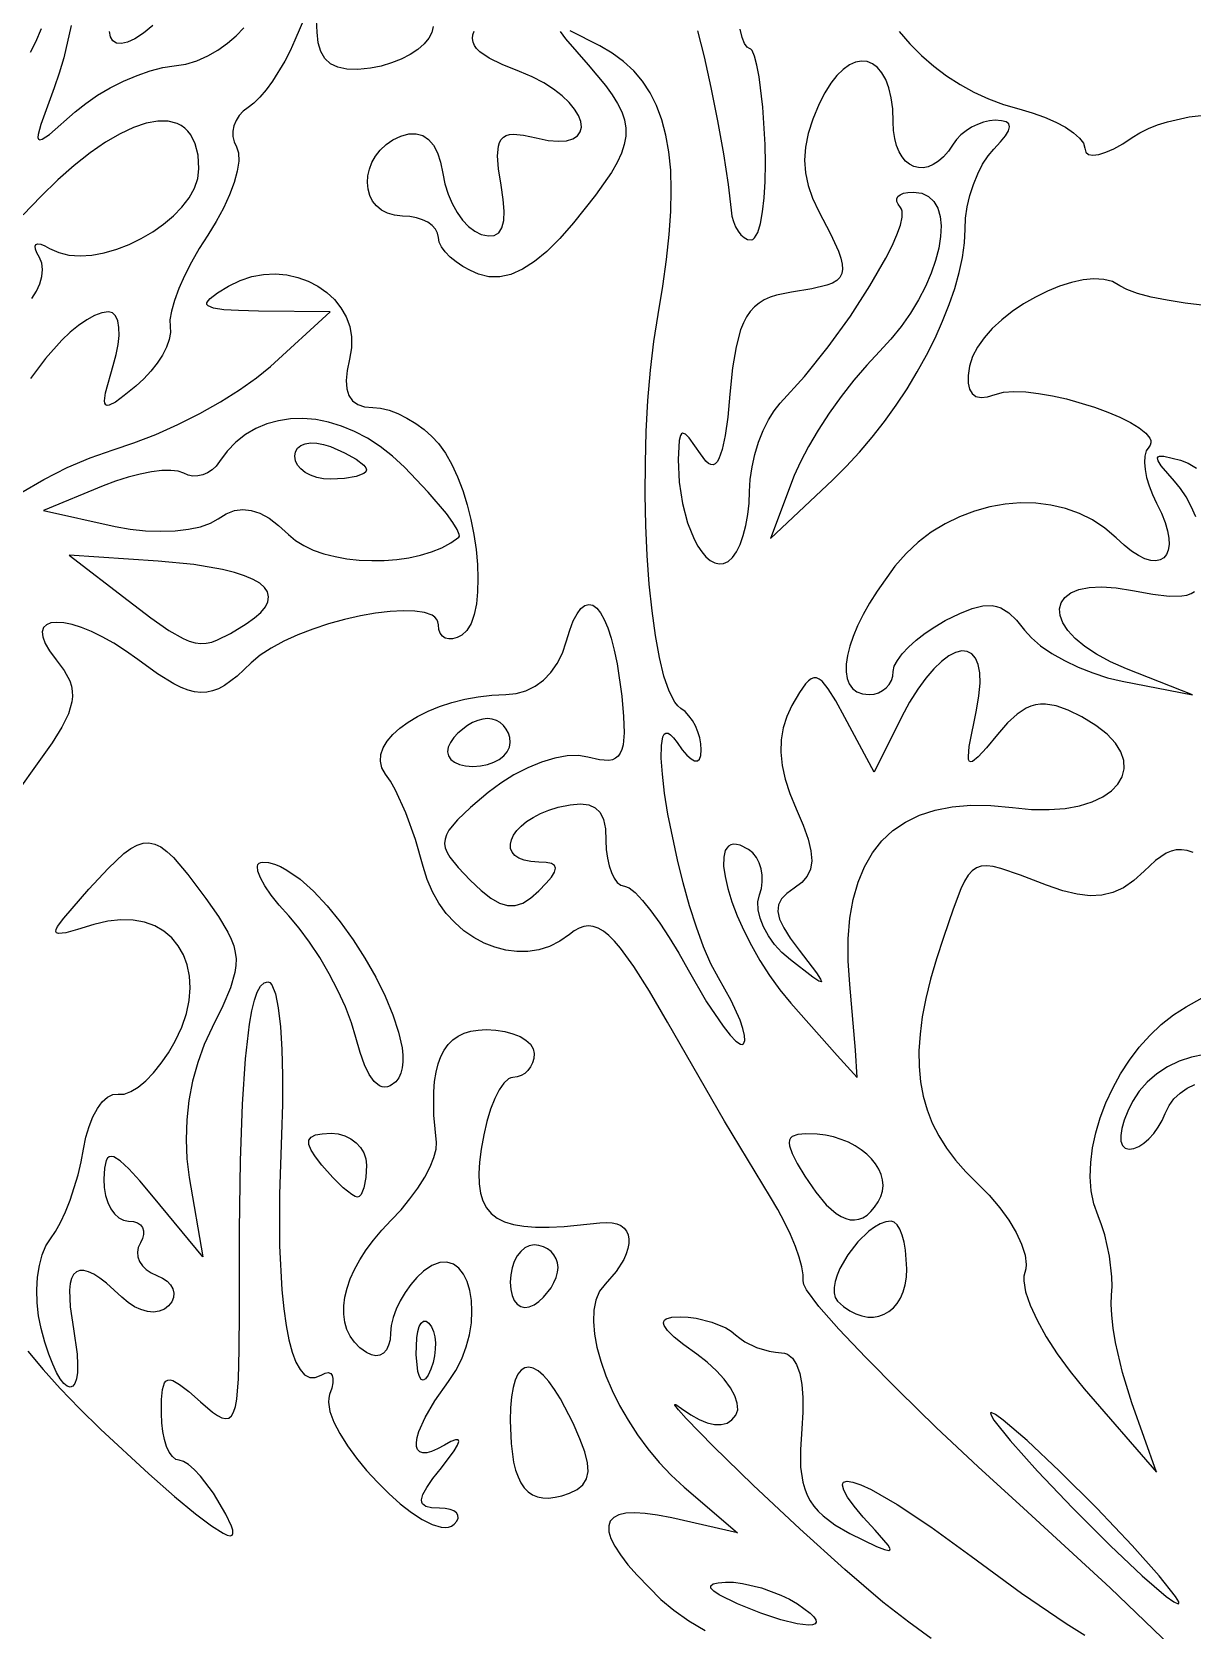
# Model space of a CAD drawing. Header units: millimetres. Extents: x -3.08 to 4.09, y 0 to 4.57.
# Drawn here: x 0.678 to 1.216, y 3.066 to 3.808 of the extents above; entities that cross this region are included whole.
import ezdxf

# ---------------------------------------------------------------- set-up
doc = ezdxf.new("R2010")
doc.units = ezdxf.units.MM

msp = doc.modelspace()

# ---------------------------------------------------------------- linework, layer by layer
at = {"flags": 128}
for points in [[(0.804962, 3.815381), (0.800003, 3.803923), (0.797824, 3.798977), (0.795315, 3.794068), (0.789661, 3.784876), (0.786695, 3.78085), (0.783755, 3.777374), (0.78093, 3.774578), (0.778309, 3.77259), (0.77602, 3.770872), (0.774149, 3.768841), (0.772716, 3.766573), (0.771746, 3.764142), (0.77126, 3.761624), (0.771281, 3.759094), (0.771832, 3.756627), (0.772934, 3.754298), (0.773869, 3.751509), (0.773949, 3.74772), (0.773231, 3.7431), (0.771767, 3.737816), (0.769613, 3.732036), (0.766824, 3.725927), (0.763455, 3.719658), (0.759559, 3.713396), (0.755583, 3.707106), (0.751975, 3.700748), (0.748807, 3.694496), (0.746151, 3.688524), (0.744078, 3.683007), (0.742662, 3.678118), (0.741974, 3.674032), (0.742087, 3.670923), (0.742228, 3.668121), (0.741634, 3.664903), (0.740369, 3.661384), (0.738498, 3.657677), (0.736086, 3.653896), (0.733198, 3.650154), (0.729899, 3.646565), (0.726253, 3.643243), (0.720795, 3.638829), (0.716687, 3.635868), (0.713846, 3.634435), (0.712875, 3.634316), (0.712189, 3.634607), (0.711779, 3.635319), (0.711633, 3.636461), (0.712095, 3.640071), (0.715739, 3.652868), (0.71712, 3.65787), (0.718009, 3.662538), (0.718415, 3.66677), (0.718347, 3.670462), (0.717814, 3.673511), (0.716825, 3.675817), (0.71539, 3.677275), (0.713517, 3.677784), (0.710415, 3.677346), (0.707015, 3.676089), (0.703385, 3.674097), (0.699595, 3.671455), (0.695712, 3.668248), (0.691806, 3.664561), (0.684199, 3.656085), (0.677325, 3.646706)], [(0.677315, 3.798313), (0.679818, 3.803163), (0.682343, 3.80923)], [(0.696199, 3.810659), (0.692699, 3.795668), (0.690567, 3.788486), (0.688239, 3.781812), (0.682024, 3.764752), (0.680821, 3.760088), (0.680742, 3.75867), (0.681029, 3.75784), (0.681696, 3.757584), (0.682755, 3.757886), (0.686105, 3.760105), (0.6981, 3.770576), (0.70293, 3.77453), (0.708396, 3.778292), (0.714312, 3.781775), (0.720489, 3.78489), (0.726739, 3.787551), (0.732874, 3.789668), (0.738705, 3.791155), (0.744045, 3.791923), (0.749326, 3.792739), (0.754516, 3.794313), (0.759537, 3.796535), (0.764309, 3.799291), (0.768753, 3.802471), (0.77279, 3.805962), (0.776341, 3.809652)], [(0.734127, 3.810686), (0.729669, 3.807104), (0.725732, 3.804544), (0.722333, 3.802958), (0.719487, 3.802296), (0.717214, 3.80251), (0.715529, 3.80355), (0.714451, 3.805368), (0.713996, 3.807914)], [(0.864165, 3.810304), (0.863587, 3.807465), (0.862232, 3.804776), (0.860018, 3.802128), (0.857059, 3.799589), (0.853472, 3.797227), (0.849373, 3.795109), (0.84488, 3.793303), (0.840106, 3.791876), (0.83517, 3.790896), (0.829231, 3.790304), (0.824171, 3.790431), (0.819955, 3.7913), (0.81655, 3.792932), (0.81392, 3.795352), (0.812031, 3.798581), (0.810848, 3.802644), (0.810337, 3.807562), (0.810054, 3.813128)], [(0.923109, 3.807909), (0.925542, 3.804554), (0.936045, 3.792409), (0.944151, 3.782758), (0.947289, 3.778463), (0.949809, 3.774423), (0.951703, 3.770564), (0.952965, 3.766813), (0.953587, 3.763096), (0.953564, 3.75934), (0.952888, 3.75547), (0.951553, 3.751414), (0.949552, 3.747096), (0.946879, 3.742445), (0.939487, 3.731843), (0.929323, 3.719021), (0.923049, 3.711814), (0.917013, 3.705826), (0.911207, 3.701053), (0.90562, 3.697488), (0.900243, 3.695126), (0.895067, 3.693964), (0.890083, 3.693995), (0.885281, 3.695215), (0.881527, 3.696854), (0.878026, 3.698775), (0.874854, 3.700908), (0.872087, 3.703184), (0.869801, 3.705531), (0.868074, 3.707879), (0.866982, 3.710158), (0.8666, 3.712298), (0.86626, 3.714292), (0.865285, 3.716153), (0.863744, 3.717839), (0.861705, 3.71931), (0.859236, 3.720526), (0.856405, 3.721445), (0.853282, 3.722026), (0.849934, 3.722229), (0.846187, 3.722556), (0.842928, 3.72349), (0.840158, 3.724956), (0.837878, 3.726883), (0.836089, 3.729196), (0.834793, 3.731824), (0.833992, 3.734692), (0.833686, 3.737729), (0.833876, 3.740861), (0.834565, 3.744014), (0.835754, 3.747117), (0.837444, 3.750096), (0.839636, 3.752878), (0.842331, 3.75539), (0.845532, 3.757559), (0.849239, 3.759312), (0.852945, 3.760325), (0.856315, 3.760402), (0.859333, 3.759556), (0.861988, 3.7578), (0.864264, 3.755146), (0.866148, 3.751607), (0.867626, 3.747195), (0.868684, 3.741923), (0.869671, 3.737104), (0.871157, 3.732422), (0.873068, 3.727992), (0.875331, 3.723932), (0.877874, 3.720357), (0.880623, 3.717382), (0.883505, 3.715125), (0.886448, 3.713701), (0.889824, 3.712969), (0.892552, 3.713222), (0.89464, 3.71448), (0.896095, 3.716764), (0.896926, 3.720091), (0.897141, 3.724482), (0.896747, 3.729957), (0.895753, 3.736534), (0.894548, 3.744195), (0.894087, 3.750206), (0.894461, 3.754691), (0.894989, 3.756399), (0.89576, 3.757772), (0.896785, 3.758825), (0.898075, 3.759573), (0.899641, 3.760032), (0.901495, 3.760216), (0.906113, 3.759824), (0.912017, 3.758521), (0.917594, 3.757343), (0.922279, 3.756914), (0.92609, 3.757163), (0.929045, 3.758016), (0.931162, 3.759403), (0.932459, 3.761251), (0.932954, 3.76349), (0.932665, 3.766047), (0.931609, 3.76885), (0.929806, 3.771828), (0.927273, 3.77491), (0.924027, 3.778022), (0.920087, 3.781095), (0.915471, 3.784056), (0.910196, 3.786832), (0.904281, 3.789354), (0.896223, 3.792609), (0.890102, 3.795598), (0.885832, 3.798483), (0.884362, 3.799937), (0.883321, 3.801425), (0.882698, 3.802968), (0.882482, 3.804586), (0.882661, 3.8063), (0.883224, 3.808129)], [(1.210611, 3.054297), (1.178357, 3.085283), (1.138114, 3.122271), (1.117155, 3.14144), (1.097692, 3.159764), (1.080145, 3.17681), (1.064934, 3.192146), (1.052478, 3.205338), (1.043196, 3.215954), (1.037509, 3.223562), (1.036145, 3.226103), (1.035837, 3.227729), (1.035942, 3.230538), (1.035352, 3.234255), (1.034128, 3.238721), (1.032333, 3.243774), (1.030029, 3.249256), (1.027278, 3.255006), (1.024142, 3.260865), (1.020684, 3.266673), (0.999456, 3.301986), (0.972948, 3.347882), (0.96453, 3.362331), (0.95732, 3.373723), (0.951103, 3.382251), (0.9483, 3.3855), (0.945665, 3.388106), (0.94317, 3.39009), (0.940789, 3.391479), (0.938496, 3.392295), (0.936262, 3.392563), (0.934062, 3.392307), (0.931868, 3.39155), (0.929654, 3.390317), (0.927392, 3.388632), (0.922916, 3.38546), (0.918182, 3.38311), (0.913251, 3.381551), (0.908185, 3.380756), (0.903047, 3.380694), (0.897899, 3.381337), (0.892803, 3.382656), (0.887821, 3.384623), (0.883015, 3.387208), (0.878448, 3.390382), (0.874181, 3.394117), (0.870277, 3.398384), (0.866798, 3.403153), (0.863806, 3.408396), (0.861363, 3.414083), (0.859531, 3.420187), (0.85596, 3.432799), (0.851486, 3.445095), (0.846683, 3.45567), (0.844339, 3.459872), (0.842128, 3.463118), (0.840416, 3.466022), (0.839691, 3.469041), (0.839891, 3.472133), (0.840951, 3.475257), (0.842809, 3.478369), (0.845403, 3.48143), (0.848668, 3.484397), (0.852543, 3.487229), (0.856964, 3.489883), (0.861868, 3.492319), (0.867191, 3.494494), (0.872872, 3.496368), (0.878847, 3.497897), (0.885053, 3.499041), (0.891427, 3.499758), (0.897906, 3.500007), (0.902683, 3.500457), (0.907229, 3.501769), (0.91148, 3.503885), (0.915368, 3.506748), (0.918827, 3.510301), (0.921793, 3.514485), (0.924197, 3.519244), (0.925975, 3.524521), (0.92756, 3.529875), (0.929233, 3.534222), (0.930977, 3.537579), (0.932772, 3.539964), (0.934602, 3.541395), (0.936447, 3.54189), (0.93829, 3.541467), (0.940111, 3.540144), (0.941893, 3.537938), (0.943617, 3.534868), (0.945265, 3.530951), (0.946819, 3.526206), (0.94826, 3.52065), (0.949571, 3.514302), (0.951725, 3.499298), (0.952594, 3.489803), (0.952828, 3.482325), (0.952341, 3.476708), (0.951799, 3.474547), (0.951045, 3.472793), (0.950067, 3.471425), (0.948853, 3.470423), (0.947394, 3.469769), (0.945679, 3.469441), (0.941434, 3.469688), (0.936031, 3.471007), (0.931577, 3.471724), (0.926362, 3.471514), (0.920576, 3.470444), (0.914409, 3.468583), (0.908051, 3.465998), (0.901691, 3.462757), (0.895519, 3.458927), (0.889725, 3.454576), (0.881473, 3.447574), (0.875434, 3.441877), (0.871531, 3.437106), (0.870356, 3.434949), (0.869686, 3.432882), (0.86951, 3.430856), (0.86982, 3.428824), (0.870605, 3.426738), (0.871856, 3.424553), (0.875717, 3.419689), (0.881323, 3.413854), (0.886397, 3.409069), (0.890904, 3.405511), (0.894972, 3.403162), (0.898727, 3.402), (0.902298, 3.402004), (0.905813, 3.403155), (0.909399, 3.405431), (0.913184, 3.408812), (0.916593, 3.412371), (0.919031, 3.415291), (0.920497, 3.417623), (0.920991, 3.419416), (0.920515, 3.420723), (0.919069, 3.421593), (0.916652, 3.422078), (0.913267, 3.422229), (0.909505, 3.422445), (0.906395, 3.423064), (0.903921, 3.424038), (0.902066, 3.42532), (0.900814, 3.426863), (0.900149, 3.42862), (0.900055, 3.430545), (0.900514, 3.43259), (0.90151, 3.434709), (0.903028, 3.436854), (0.90505, 3.438979), (0.90756, 3.441037), (0.910542, 3.442981), (0.91398, 3.444764), (0.917857, 3.446339), (0.922156, 3.447659), (0.92784, 3.448884), (0.932577, 3.449291), (0.936426, 3.448839), (0.939444, 3.447489), (0.94169, 3.445201), (0.943222, 3.441933), (0.944099, 3.437646), (0.944378, 3.432298), (0.944553, 3.428043), (0.945055, 3.424073), (0.945849, 3.420476), (0.946899, 3.417338), (0.948171, 3.414747), (0.949628, 3.412789), (0.951237, 3.41155), (0.952962, 3.411118), (0.955114, 3.410322), (0.957949, 3.408042), (0.961345, 3.404438), (0.965182, 3.39967), (0.969339, 3.393898), (0.973694, 3.387282), (0.978127, 3.379982), (0.982517, 3.372159), (0.991033, 3.357399), (0.998706, 3.346012), (1.001964, 3.341935), (1.004695, 3.339122), (1.006794, 3.337715), (1.007574, 3.337583), (1.008156, 3.337854), (1.008762, 3.339322), (1.008686, 3.341715), (1.007975, 3.344908), (1.006677, 3.348776), (1.002511, 3.358032), (0.996573, 3.368479), (0.993088, 3.374914), (0.989654, 3.382846), (0.986326, 3.391965), (0.983158, 3.401962), (0.980203, 3.412528), (0.977517, 3.423353), (0.973168, 3.444543), (0.971614, 3.454289), (0.970545, 3.463057), (0.970016, 3.470536), (0.970082, 3.476418), (0.970797, 3.480394), (0.971415, 3.48157), (0.972215, 3.482153), (0.973205, 3.482104), (0.974391, 3.481386), (0.97578, 3.479959), (0.977378, 3.477784), (0.979788, 3.474409), (0.98196, 3.47186), (0.983871, 3.470144), (0.985495, 3.469271), (0.986808, 3.469246), (0.987786, 3.470077), (0.988406, 3.471773), (0.988642, 3.47434), (0.98848, 3.47712), (0.987947, 3.479951), (0.987082, 3.482752), (0.985923, 3.485446), (0.984511, 3.487953), (0.982884, 3.490193), (0.981082, 3.49209), (0.979142, 3.493562), (0.977682, 3.494768), (0.97628, 3.496527), (0.973654, 3.501605), (0.971277, 3.508585), (0.96916, 3.517256), (0.967317, 3.527408), (0.965759, 3.538828), (0.964499, 3.551308), (0.963548, 3.564635), (0.96292, 3.578599), (0.962625, 3.59299), (0.962677, 3.607596), (0.963087, 3.622207), (0.963869, 3.636611), (0.965033, 3.650599), (0.966592, 3.663958), (0.968559, 3.676479), (0.970789, 3.689708), (0.972526, 3.702073), (0.973764, 3.713602), (0.974497, 3.724328), (0.974717, 3.734279), (0.974419, 3.743486), (0.973595, 3.751979), (0.972239, 3.75979), (0.970345, 3.766947), (0.967906, 3.773481), (0.964916, 3.779422), (0.961367, 3.784801), (0.957254, 3.789648), (0.95257, 3.793993), (0.947308, 3.797866), (0.941462, 3.801298), (0.927785, 3.80824)], [(0.986897, 3.808249), (0.989934, 3.796145), (0.993109, 3.781833), (0.996186, 3.766437), (0.998928, 3.751084), (1.001099, 3.736898), (1.002462, 3.725007), (1.002861, 3.722217), (1.003556, 3.719614), (1.004508, 3.717255), (1.005679, 3.715198), (1.007029, 3.713498), (1.008522, 3.712214), (1.010119, 3.711401), (1.011781, 3.711118), (1.012603, 3.711348), (1.013385, 3.712024), (1.014816, 3.71462), (1.016046, 3.718724), (1.01705, 3.724154), (1.017801, 3.730728), (1.018271, 3.738264), (1.018436, 3.74658), (1.018267, 3.755493), (1.017182, 3.772734), (1.015458, 3.786863), (1.014431, 3.792304), (1.013334, 3.79642), (1.012195, 3.79903), (1.011619, 3.799713), (1.011045, 3.799951), (1.009892, 3.800582), (1.008747, 3.80237), (1.007639, 3.805191), (1.006599, 3.80892)], [(1.080392, 3.807969), (1.085465, 3.802172), (1.090846, 3.79679), (1.096521, 3.791838), (1.102479, 3.78733), (1.108705, 3.783279), (1.115188, 3.779699), (1.121914, 3.776603), (1.128871, 3.774007), (1.136045, 3.771923), (1.142183, 3.770167), (1.147909, 3.768114), (1.153098, 3.765838), (1.157625, 3.763415), (1.161364, 3.760918), (1.164189, 3.758421), (1.165977, 3.756), (1.1666, 3.753729), (1.167051, 3.751925), (1.168342, 3.750853), (1.170383, 3.750492), (1.173083, 3.750823), (1.176352, 3.751824), (1.1801, 3.753475), (1.184236, 3.755756), (1.18867, 3.758646), (1.19222, 3.760871), (1.196139, 3.76284), (1.200406, 3.764558), (1.205, 3.766029), (1.215086, 3.768242), (1.226231, 3.769511)], [(1.011045, 3.594312), (1.011336, 3.599898), (1.01217, 3.605689), (1.013488, 3.611518), (1.015232, 3.617215), (1.017344, 3.622613), (1.019764, 3.627543), (1.022434, 3.631837), (1.025295, 3.635326), (1.03652, 3.647755), (1.04753, 3.661511), (1.057824, 3.675777), (1.066904, 3.689739), (1.07427, 3.702583), (1.077154, 3.708331), (1.079422, 3.713494), (1.081012, 3.71797), (1.081861, 3.721657), (1.081906, 3.724453), (1.081609, 3.725485), (1.081087, 3.726257), (1.079926, 3.727678), (1.079356, 3.729004), (1.079352, 3.730207), (1.079889, 3.731257), (1.080943, 3.732124), (1.082489, 3.73278), (1.084503, 3.733195), (1.086962, 3.73334), (1.090919, 3.732831), (1.094133, 3.731362), (1.096622, 3.729021), (1.098404, 3.725897), (1.099497, 3.722077), (1.099921, 3.71765), (1.099693, 3.712704), (1.098833, 3.707326), (1.097358, 3.701605), (1.095288, 3.69563), (1.092641, 3.689487), (1.089434, 3.683266), (1.085688, 3.677054), (1.08142, 3.670939), (1.076648, 3.66501), (1.071392, 3.659354), (1.065438, 3.653027), (1.059445, 3.645976), (1.053576, 3.638437), (1.047995, 3.630646), (1.042863, 3.622839), (1.038343, 3.615252), (1.0346, 3.608123), (1.031795, 3.601687), (1.020712, 3.572562), (1.049503, 3.59959), (1.055866, 3.605869), (1.062029, 3.612538), (1.067963, 3.619543), (1.073639, 3.626829), (1.079027, 3.634341), (1.0841, 3.642024), (1.088827, 3.649822), (1.09318, 3.657682), (1.09713, 3.665548), (1.100647, 3.673364), (1.103703, 3.681077), (1.106269, 3.688631), (1.108315, 3.695971), (1.109812, 3.703043), (1.110732, 3.70979), (1.111045, 3.716159), (1.111317, 3.721221), (1.112097, 3.726469), (1.11333, 3.731752), (1.114962, 3.736916), (1.116937, 3.74181), (1.119201, 3.746281), (1.1217, 3.750175), (1.124378, 3.75334), (1.127536, 3.756668), (1.129812, 3.759472), (1.131208, 3.761776), (1.131725, 3.763606), (1.131365, 3.764985), (1.130128, 3.76594), (1.128016, 3.766494), (1.125031, 3.766673), (1.122344, 3.766447), (1.119567, 3.765797), (1.11678, 3.764769), (1.114062, 3.763409), (1.111494, 3.761763), (1.109156, 3.759876), (1.107128, 3.757794), (1.105489, 3.755562), (1.103285, 3.752366), (1.100998, 3.749737), (1.098661, 3.747664), (1.096303, 3.746136), (1.093957, 3.74514), (1.091653, 3.744665), (1.089421, 3.7447), (1.087293, 3.745232), (1.0853, 3.746251), (1.083472, 3.747743), (1.081841, 3.749699), (1.080437, 3.752105), (1.079291, 3.754951), (1.078434, 3.758224), (1.077897, 3.761913), (1.077712, 3.766007), (1.077475, 3.771925), (1.076794, 3.777168), (1.075708, 3.781727), (1.074258, 3.785591), (1.072484, 3.78875), (1.070428, 3.791196), (1.068131, 3.792919), (1.065632, 3.793908), (1.062972, 3.794154), (1.060193, 3.793647), (1.057335, 3.792378), (1.054438, 3.790337), (1.051544, 3.787514), (1.048692, 3.783899), (1.045924, 3.779483), (1.043281, 3.774257), (1.040336, 3.767143), (1.038231, 3.7605), (1.036966, 3.754218), (1.03654, 3.748185), (1.036953, 3.742293), (1.038205, 3.73643), (1.040296, 3.730487), (1.043225, 3.724354), (1.048643, 3.713966), (1.052302, 3.705929), (1.053434, 3.702678), (1.054081, 3.69988), (1.054227, 3.69749), (1.053857, 3.695462), (1.052956, 3.693751), (1.051509, 3.692312), (1.049499, 3.691101), (1.046913, 3.690073), (1.039947, 3.688382), (1.030489, 3.686882), (1.023539, 3.685479), (1.020546, 3.684493), (1.017849, 3.683276), (1.015431, 3.681798), (1.013273, 3.680027), (1.011356, 3.677934), (1.009661, 3.675488), (1.008171, 3.672657), (1.006867, 3.669412), (1.004741, 3.661555), (1.003137, 3.651673), (1.001906, 3.639521), (1.000879, 3.62879), (0.999707, 3.620239), (0.998365, 3.613815), (0.996826, 3.609465), (0.995975, 3.608051), (0.995065, 3.607136), (0.994092, 3.606712), (0.993054, 3.606774), (0.991948, 3.607315), (0.990769, 3.608328), (0.988184, 3.611743), (0.983019, 3.619184), (0.981237, 3.620925), (0.979906, 3.621326), (0.979391, 3.62102), (0.978966, 3.620373), (0.978356, 3.618051), (0.977878, 3.609243), (0.978349, 3.598672), (0.979846, 3.588748), (0.982205, 3.579811), (0.985258, 3.572201), (0.986993, 3.569), (0.98884, 3.566258), (0.990776, 3.564017), (0.992783, 3.562321), (0.994837, 3.561211), (0.99692, 3.56073), (0.99901, 3.560921), (1.001087, 3.561826), (1.003086, 3.563601), (1.004951, 3.566295), (1.006642, 3.569775), (1.008118, 3.573908), (1.009337, 3.578561), (1.010258, 3.583601), (1.010841, 3.588896), (1.011045, 3.594312)], [(0.677889, 3.68392), (0.680036, 3.687323), (0.681611, 3.690774), (0.682575, 3.694169), (0.68289, 3.697404), (0.682518, 3.700375), (0.68142, 3.702979), (0.680221, 3.705161), (0.679572, 3.706904), (0.679454, 3.708192), (0.679847, 3.709007), (0.680734, 3.709332), (0.682096, 3.709151), (0.683914, 3.708446), (0.68617, 3.707201), (0.6904, 3.705216), (0.695162, 3.70408), (0.700345, 3.703734), (0.705837, 3.704119), (0.711528, 3.705175), (0.717307, 3.706844), (0.723063, 3.709065), (0.728684, 3.711781), (0.734059, 3.714931), (0.739079, 3.718457), (0.74363, 3.722298), (0.747603, 3.726396), (0.750887, 3.730692), (0.75337, 3.735127), (0.754941, 3.73964), (0.755489, 3.744173), (0.755051, 3.750511), (0.75377, 3.755767), (0.751692, 3.759953), (0.750369, 3.761649), (0.748866, 3.763083), (0.747187, 3.764255), (0.745339, 3.765168), (0.741159, 3.766221), (0.736374, 3.766255), (0.731031, 3.765283), (0.725179, 3.763316), (0.718864, 3.760367), (0.712135, 3.756449), (0.70504, 3.751574), (0.697626, 3.745755), (0.689941, 3.739004), (0.682032, 3.731334), (0.673948, 3.722757)], [(0.672796, 3.593687), (0.683501, 3.599959), (0.694259, 3.605425), (0.70499, 3.610007), (0.715614, 3.613632), (0.725305, 3.616848), (0.735436, 3.620849), (0.745709, 3.625476), (0.755823, 3.630569), (0.765478, 3.63597), (0.774376, 3.641518), (0.782216, 3.647056), (0.788698, 3.652423), (0.816364, 3.677784), (0.783142, 3.678118), (0.773907, 3.67831), (0.766979, 3.678723), (0.762276, 3.679426), (0.759715, 3.680488), (0.759212, 3.681175), (0.759212, 3.681977), (0.759707, 3.682904), (0.760685, 3.683963), (0.76405, 3.686515), (0.769225, 3.689701), (0.77457, 3.692332), (0.780016, 3.69412), (0.78549, 3.695109), (0.790918, 3.695344), (0.796225, 3.69487), (0.801337, 3.693732), (0.80618, 3.691975), (0.81068, 3.689644), (0.814762, 3.686783), (0.818353, 3.683438), (0.821377, 3.679653), (0.823761, 3.675473), (0.82543, 3.670943), (0.82631, 3.666107), (0.826327, 3.661012), (0.825406, 3.655701), (0.824281, 3.650422), (0.823857, 3.645861), (0.824136, 3.642016), (0.82512, 3.63888), (0.826811, 3.636449), (0.829213, 3.634719), (0.832327, 3.633684), (0.836156, 3.63334), (0.839778, 3.632997), (0.843708, 3.632013), (0.847819, 3.630458), (0.851986, 3.628401), (0.856084, 3.625911), (0.859988, 3.623057), (0.863572, 3.619908), (0.866712, 3.616534), (0.869924, 3.612093), (0.87287, 3.606908), (0.875533, 3.601105), (0.877899, 3.594813), (0.879951, 3.588159), (0.881674, 3.581271), (0.883053, 3.574277), (0.884073, 3.567304), (0.884717, 3.560479), (0.884971, 3.553932), (0.88482, 3.547788), (0.884247, 3.542177), (0.883237, 3.537225), (0.881775, 3.533061), (0.879846, 3.529811), (0.877434, 3.527604), (0.875258, 3.526494), (0.873227, 3.525911), (0.871388, 3.525836), (0.869783, 3.52625), (0.868457, 3.527132), (0.867455, 3.528463), (0.866822, 3.530224), (0.8666, 3.532396), (0.866406, 3.533747), (0.865836, 3.534933), (0.864913, 3.535957), (0.863657, 3.536824), (0.860233, 3.538102), (0.855733, 3.538803), (0.850329, 3.538961), (0.844189, 3.53861), (0.837484, 3.537785), (0.830383, 3.536521), (0.823057, 3.534851), (0.815676, 3.532811), (0.808409, 3.530436), (0.801427, 3.527759), (0.794898, 3.524815), (0.788995, 3.521639), (0.783885, 3.518266), (0.779739, 3.514729), (0.773189, 3.508598), (0.767342, 3.504256), (0.764571, 3.502758), (0.761842, 3.501711), (0.75911, 3.501115), (0.756331, 3.500974), (0.753461, 3.501286), (0.750455, 3.502055), (0.747267, 3.503281), (0.743855, 3.504965), (0.736175, 3.509714), (0.727059, 3.516312), (0.721401, 3.520364), (0.715898, 3.523874), (0.710608, 3.526841), (0.705594, 3.529268), (0.700917, 3.531152), (0.696638, 3.532495), (0.692818, 3.533297), (0.689519, 3.533559), (0.686801, 3.533279), (0.684726, 3.532459), (0.683354, 3.531099), (0.682748, 3.529199), (0.682968, 3.526759), (0.684076, 3.523779), (0.686132, 3.52026), (0.689198, 3.516201), (0.692986, 3.511126), (0.695496, 3.506348), (0.696258, 3.503987), (0.696683, 3.5016), (0.696766, 3.499154), (0.696501, 3.496616), (0.694905, 3.491129), (0.691848, 3.484871), (0.687285, 3.477577), (0.68117, 3.468979), (0.670727, 3.454445)], [(1.22236, 3.680708), (1.21327, 3.681788), (1.204859, 3.683104), (1.197368, 3.684612), (1.191038, 3.686271), (1.186109, 3.688037), (1.182823, 3.689868), (1.179462, 3.691746), (1.175434, 3.692778), (1.170853, 3.693022), (1.165835, 3.692542), (1.160493, 3.691398), (1.154943, 3.689652), (1.149297, 3.687364), (1.143672, 3.684597), (1.13818, 3.681411), (1.132938, 3.677867), (1.128058, 3.674028), (1.123657, 3.669954), (1.119847, 3.665706), (1.116744, 3.661346), (1.114461, 3.656935), (1.113114, 3.652534), (1.112501, 3.648183), (1.112493, 3.644598), (1.113087, 3.641785), (1.114281, 3.639744), (1.116071, 3.638481), (1.118454, 3.637997), (1.121428, 3.638296), (1.124989, 3.639382), (1.128899, 3.640366), (1.133686, 3.64074), (1.139178, 3.640561), (1.145201, 3.63989), (1.151585, 3.638784), (1.158157, 3.637304), (1.171175, 3.633456), (1.177277, 3.631207), (1.182877, 3.628819), (1.187804, 3.626351), (1.191886, 3.623864), (1.194949, 3.621416), (1.196822, 3.619065), (1.197259, 3.617946), (1.197333, 3.616872), (1.197023, 3.615853), (1.196309, 3.614896), (1.195171, 3.613157), (1.194518, 3.610772), (1.194334, 3.607849), (1.194606, 3.604494), (1.195316, 3.600815), (1.196451, 3.596917), (1.197996, 3.592908), (1.199934, 3.588896), (1.202216, 3.584246), (1.203912, 3.579975), (1.20505, 3.576105), (1.205656, 3.572659), (1.205756, 3.56966), (1.205378, 3.567131), (1.204548, 3.565096), (1.203293, 3.563576), (1.201639, 3.562596), (1.199614, 3.562177), (1.197243, 3.562344), (1.194553, 3.563118), (1.191571, 3.564524), (1.188325, 3.566583), (1.184839, 3.56932), (1.181142, 3.572757), (1.175933, 3.577314), (1.170234, 3.581112), (1.164114, 3.584159), (1.157646, 3.586465), (1.150899, 3.588039), (1.143944, 3.58889), (1.136852, 3.589027), (1.129694, 3.588458), (1.12254, 3.587194), (1.115461, 3.585242), (1.108527, 3.582613), (1.10181, 3.579315), (1.09538, 3.575358), (1.089307, 3.57075), (1.083663, 3.5655), (1.078517, 3.559618), (1.070208, 3.5481), (1.066735, 3.542533), (1.063727, 3.537143), (1.061191, 3.531969), (1.059135, 3.527048), (1.057566, 3.522417), (1.056491, 3.518114), (1.055919, 3.514177), (1.055856, 3.510643), (1.05631, 3.507549), (1.057289, 3.504934), (1.0588, 3.502835), (1.06085, 3.501289), (1.063448, 3.500333), (1.0666, 3.500007), (1.068832, 3.500225), (1.070915, 3.500852), (1.072802, 3.501842), (1.074448, 3.503152), (1.075807, 3.504739), (1.076835, 3.506557), (1.077485, 3.508564), (1.077712, 3.510715), (1.078204, 3.513134), (1.079614, 3.515901), (1.081843, 3.518917), (1.084793, 3.522087), (1.088365, 3.525312), (1.09246, 3.528496), (1.096978, 3.531543), (1.101823, 3.534354), (1.108582, 3.537733), (1.114359, 3.540033), (1.119335, 3.541231), (1.123694, 3.541305), (1.1257, 3.540914), (1.12762, 3.540234), (1.131295, 3.537994), (1.134904, 3.534565), (1.138628, 3.529923), (1.141841, 3.526309), (1.146125, 3.522688), (1.151296, 3.519156), (1.157168, 3.51581), (1.163555, 3.512748), (1.170271, 3.510066), (1.17713, 3.507861), (1.183948, 3.506229), (1.2166, 3.499868), (1.186045, 3.511965), (1.178501, 3.51528), (1.17201, 3.518783), (1.166569, 3.522404), (1.16217, 3.526072), (1.15881, 3.529719), (1.156482, 3.533273), (1.155181, 3.536665), (1.154903, 3.539824), (1.15564, 3.542682), (1.15739, 3.545167), (1.160145, 3.54721), (1.1639, 3.54874), (1.168651, 3.549689), (1.174392, 3.549985), (1.181118, 3.549559), (1.188823, 3.54834), (1.198234, 3.546642), (1.205756, 3.545781), (1.211583, 3.545845), (1.213922, 3.546251), (1.215911, 3.54692), (1.217575, 3.547864)], [(0.876114, 3.573118), (0.876365, 3.573606), (0.876311, 3.574377), (0.875346, 3.576703), (0.873321, 3.579961), (0.87034, 3.584019), (0.861923, 3.593999), (0.85092, 3.605576), (0.845354, 3.610707), (0.839602, 3.615182), (0.833711, 3.618999), (0.827725, 3.622158), (0.82169, 3.624657), (0.815651, 3.626494), (0.809654, 3.627668), (0.803745, 3.628179), (0.797968, 3.628023), (0.792369, 3.627201), (0.786993, 3.625711), (0.781887, 3.623551), (0.777095, 3.62072), (0.772662, 3.617216), (0.768635, 3.613039), (0.765059, 3.608187), (0.763438, 3.606086), (0.761548, 3.60435), (0.759458, 3.603), (0.757236, 3.602059), (0.75495, 3.601549), (0.752668, 3.601492), (0.750459, 3.60191), (0.748392, 3.602826), (0.745903, 3.603732), (0.742484, 3.604121), (0.73829, 3.604019), (0.733474, 3.603449), (0.728188, 3.602436), (0.722585, 3.601004), (0.71682, 3.599177), (0.711045, 3.596979), (0.683267, 3.585451), (0.7166, 3.578076), (0.723591, 3.576818), (0.730683, 3.576075), (0.73768, 3.575832), (0.744385, 3.576076), (0.750604, 3.576791), (0.756139, 3.577963), (0.760796, 3.579577), (0.764378, 3.581618), (0.768134, 3.583992), (0.771923, 3.585442), (0.775774, 3.585961), (0.779717, 3.585543), (0.783781, 3.58418), (0.787997, 3.581866), (0.792395, 3.578593), (0.797003, 3.574354), (0.800271, 3.571597), (0.804153, 3.56919), (0.808566, 3.567136), (0.813427, 3.565436), (0.81865, 3.564091), (0.824154, 3.563102), (0.829852, 3.562471), (0.835663, 3.562199), (0.841502, 3.562288), (0.847284, 3.562739), (0.852927, 3.563552), (0.858347, 3.564731), (0.863459, 3.566275), (0.868181, 3.568187), (0.872427, 3.570467), (0.876114, 3.573118)], [(0.799934, 3.610771), (0.800274, 3.612801), (0.801249, 3.614442), (0.80279, 3.615677), (0.80483, 3.616488), (0.807299, 3.616856), (0.810129, 3.616765), (0.813252, 3.616196), (0.8166, 3.615132), (0.823072, 3.612305), (0.828371, 3.609333), (0.831952, 3.606569), (0.832927, 3.605376), (0.833267, 3.604368), (0.832927, 3.603491), (0.831952, 3.602673), (0.828371, 3.601286), (0.823072, 3.60035), (0.8166, 3.600007), (0.813252, 3.600226), (0.810129, 3.600855), (0.807299, 3.601849), (0.80483, 3.603165), (0.80279, 3.604759), (0.801249, 3.606587), (0.800274, 3.608605), (0.799934, 3.610771)], [(1.218076, 3.582493), (1.216019, 3.587291), (1.21366, 3.591769), (1.211057, 3.595779), (1.208267, 3.599173), (1.20208, 3.606268), (1.200672, 3.608527), (1.200406, 3.609991), (1.200706, 3.61044), (1.201296, 3.610707), (1.203357, 3.610722), (1.211045, 3.60884), (1.21462, 3.607395), (1.218393, 3.605203)], [(0.777392, 3.532896), (0.781264, 3.535592), (0.784234, 3.538203), (0.786313, 3.540721), (0.78751, 3.543141), (0.787833, 3.545454), (0.787294, 3.547654), (0.785901, 3.549735), (0.783665, 3.551689), (0.780593, 3.55351), (0.776697, 3.555191), (0.771986, 3.556724), (0.766468, 3.558105), (0.753054, 3.560376), (0.736531, 3.561951), (0.695295, 3.564701), (0.722614, 3.543715), (0.733148, 3.535712), (0.741445, 3.529843), (0.748097, 3.525991), (0.750991, 3.524785), (0.753696, 3.52404), (0.756285, 3.52374), (0.758833, 3.523871), (0.761414, 3.524419), (0.764101, 3.525369), (0.77009, 3.528416), (0.777392, 3.532896)], [(1.057517, 3.365326), (1.056801, 3.376376), (1.056833, 3.386662), (1.057608, 3.39618), (1.05912, 3.404923), (1.061366, 3.412887), (1.064338, 3.420066), (1.068034, 3.426455), (1.072448, 3.432048), (1.077574, 3.436841), (1.083408, 3.440828), (1.089946, 3.444003), (1.097181, 3.446361), (1.10511, 3.447898), (1.113726, 3.448606), (1.123026, 3.448483), (1.133003, 3.447521), (1.141895, 3.44668), (1.150092, 3.44659), (1.157545, 3.447189), (1.164209, 3.448416), (1.170034, 3.450209), (1.174974, 3.452506), (1.178982, 3.455245), (1.18201, 3.458364), (1.184011, 3.461802), (1.184937, 3.465497), (1.18474, 3.469388), (1.183374, 3.473411), (1.180791, 3.477506), (1.176944, 3.481611), (1.171785, 3.485664), (1.165267, 3.489604), (1.158886, 3.492726), (1.153305, 3.494742), (1.148334, 3.495614), (1.146019, 3.495608), (1.143786, 3.495302), (1.141612, 3.49469), (1.139472, 3.493767), (1.135203, 3.490971), (1.13079, 3.486874), (1.126045, 3.481437), (1.120966, 3.475304), (1.11717, 3.47112), (1.114568, 3.468988), (1.113686, 3.468725), (1.113069, 3.469014), (1.112706, 3.469867), (1.112585, 3.471299), (1.113025, 3.475949), (1.116323, 3.492757), (1.117508, 3.499472), (1.118008, 3.505243), (1.117874, 3.510073), (1.117157, 3.513967), (1.115908, 3.516931), (1.114177, 3.518968), (1.112016, 3.520084), (1.109475, 3.520284), (1.106606, 3.519573), (1.103459, 3.517955), (1.100084, 3.515435), (1.096534, 3.512018), (1.092858, 3.50771), (1.089107, 3.502513), (1.085333, 3.496435), (1.081587, 3.489479), (1.068795, 3.464034), (1.055239, 3.489354), (1.051012, 3.497044), (1.047557, 3.502638), (1.044654, 3.506185), (1.04334, 3.507208), (1.042081, 3.507738), (1.04085, 3.507781), (1.039619, 3.507345), (1.03836, 3.506436), (1.037046, 3.505059), (1.034141, 3.500929), (1.030684, 3.495007), (1.028261, 3.489898), (1.026597, 3.484579), (1.025692, 3.479028), (1.025548, 3.473222), (1.026166, 3.46714), (1.027547, 3.460761), (1.029691, 3.454061), (1.0326, 3.447021), (1.035872, 3.439407), (1.038185, 3.432933), (1.039536, 3.427459), (1.039923, 3.422843), (1.039343, 3.418948), (1.037792, 3.415634), (1.035268, 3.41276), (1.031767, 3.410187), (1.028278, 3.407701), (1.025847, 3.405124), (1.024482, 3.402344), (1.024194, 3.399246), (1.024991, 3.395718), (1.02688, 3.391644), (1.029872, 3.386913), (1.033975, 3.381409), (1.042134, 3.370771), (1.044012, 3.367926), (1.044376, 3.366675), (1.043191, 3.366977), (1.040419, 3.36879), (1.029975, 3.376784), (1.026082, 3.380227), (1.022671, 3.384012), (1.0198, 3.388017), (1.017528, 3.392116), (1.015913, 3.396186), (1.015014, 3.400103), (1.014891, 3.403742), (1.0156, 3.406979), (1.016505, 3.410034), (1.01693, 3.413143), (1.016896, 3.416218), (1.016423, 3.419173), (1.015533, 3.421923), (1.014245, 3.424381), (1.01258, 3.426461), (1.010559, 3.428076), (1.006607, 3.430016), (1.004955, 3.430429), (1.003513, 3.430492), (1.002277, 3.430222), (1.001242, 3.429634), (1.000404, 3.428746), (0.999758, 3.427574), (0.999024, 3.424442), (0.999005, 3.420369), (0.999664, 3.415487), (1.000965, 3.409925), (1.002873, 3.403815), (1.005351, 3.397289), (1.008364, 3.390476), (1.011875, 3.383508), (1.015849, 3.376515), (1.020249, 3.369629), (1.025039, 3.362981), (1.030184, 3.356701), (1.051722, 3.332356), (1.061031, 3.322229), (1.060248, 3.334887), (1.057517, 3.365326)], [(0.899934, 3.477784), (0.89972, 3.480016), (0.899108, 3.482099), (0.898141, 3.483986), (0.896861, 3.485632), (0.895311, 3.486991), (0.893535, 3.488019), (0.891576, 3.488669), (0.889475, 3.488896), (0.887235, 3.488669), (0.884875, 3.488019), (0.882465, 3.486991), (0.880076, 3.485632), (0.875647, 3.482099), (0.873749, 3.480016), (0.872156, 3.477784), (0.871129, 3.475552), (0.870854, 3.47347), (0.871288, 3.471583), (0.872389, 3.469937), (0.874113, 3.468578), (0.876418, 3.46755), (0.879261, 3.4669), (0.8826, 3.466673), (0.886081, 3.4669), (0.889328, 3.46755), (0.892272, 3.468578), (0.89484, 3.469937), (0.896962, 3.471583), (0.898565, 3.47347), (0.89958, 3.475552), (0.899934, 3.477784)], [(0.682239, 3.205701), (0.68106, 3.211592), (0.680406, 3.217629), (0.680259, 3.223643), (0.680602, 3.229462), (0.681417, 3.234914), (0.682687, 3.23983), (0.684392, 3.244038), (0.686517, 3.247368), (0.688868, 3.250695), (0.691222, 3.254896), (0.693518, 3.259799), (0.695691, 3.265236), (0.699419, 3.277024), (0.700849, 3.283035), (0.701906, 3.288896), (0.702978, 3.29443), (0.704451, 3.299503), (0.70626, 3.304012), (0.70834, 3.307852), (0.710624, 3.310918), (0.713047, 3.313105), (0.715542, 3.314308), (0.718045, 3.314423), (0.720753, 3.31452), (0.723848, 3.315671), (0.727221, 3.317775), (0.730764, 3.320731), (0.734367, 3.324437), (0.737924, 3.328792), (0.741325, 3.333697), (0.744462, 3.339048), (0.747512, 3.345541), (0.749667, 3.351868), (0.750965, 3.357977), (0.751442, 3.363815), (0.751135, 3.369326), (0.750082, 3.37446), (0.748321, 3.379161), (0.745887, 3.383376), (0.742819, 3.387053), (0.739153, 3.390138), (0.734927, 3.392576), (0.730178, 3.394316), (0.724944, 3.395303), (0.719261, 3.395484), (0.713166, 3.394806), (0.706698, 3.393215), (0.699091, 3.390894), (0.693627, 3.389452), (0.690282, 3.389073), (0.689396, 3.389341), (0.689029, 3.389944), (0.68918, 3.390906), (0.689844, 3.39225), (0.6927, 3.396176), (0.704434, 3.409632), (0.713343, 3.419315), (0.720611, 3.426161), (0.723791, 3.428508), (0.726754, 3.43013), (0.729565, 3.431022), (0.732288, 3.43118), (0.734987, 3.430599), (0.737728, 3.429272), (0.740574, 3.427197), (0.74359, 3.424366), (0.750389, 3.41642), (0.758642, 3.405396), (0.764601, 3.396895), (0.76891, 3.389724), (0.770454, 3.386474), (0.771595, 3.38336), (0.772337, 3.380318), (0.772682, 3.377283), (0.772634, 3.374188), (0.772195, 3.37097), (0.77016, 3.363901), (0.766601, 3.355555), (0.761545, 3.345409), (0.757918, 3.337533), (0.754915, 3.329191), (0.752552, 3.320496), (0.750847, 3.311566), (0.749818, 3.302514), (0.749482, 3.293456), (0.749858, 3.284508), (0.750962, 3.275784), (0.757323, 3.238896), (0.73442, 3.266673), (0.728063, 3.274203), (0.722941, 3.27979), (0.718932, 3.283479), (0.715913, 3.285314), (0.714736, 3.28555), (0.713761, 3.28534), (0.712972, 3.284688), (0.712353, 3.283601), (0.711568, 3.280142), (0.711281, 3.275007), (0.711475, 3.271101), (0.712119, 3.267457), (0.713167, 3.264155), (0.714571, 3.261274), (0.716284, 3.258895), (0.71826, 3.257096), (0.72045, 3.255959), (0.722809, 3.255562), (0.725045, 3.255354), (0.726883, 3.254759), (0.728301, 3.253818), (0.729276, 3.252573), (0.729785, 3.251066), (0.729807, 3.24934), (0.729318, 3.247435), (0.728295, 3.245396), (0.727317, 3.24325), (0.726956, 3.241053), (0.72718, 3.238866), (0.727958, 3.236751), (0.729258, 3.23477), (0.731049, 3.232983), (0.733298, 3.231454), (0.735975, 3.230243), (0.738602, 3.229057), (0.740718, 3.227591), (0.742301, 3.225903), (0.743326, 3.22405), (0.743772, 3.222091), (0.743616, 3.220085), (0.742835, 3.218088), (0.741406, 3.216159), (0.739428, 3.214596), (0.737064, 3.213656), (0.734402, 3.213323), (0.731531, 3.21358), (0.728541, 3.214411), (0.725519, 3.2158), (0.722556, 3.217731), (0.719739, 3.220187), (0.712625, 3.226707), (0.709522, 3.22907), (0.706723, 3.230834), (0.70423, 3.232), (0.702043, 3.23257), (0.700162, 3.232544), (0.69859, 3.231922), (0.697327, 3.230704), (0.696373, 3.228892), (0.69573, 3.226486), (0.695399, 3.223486), (0.695676, 3.215708), (0.697212, 3.205562), (0.698931, 3.193673), (0.699183, 3.189005), (0.699075, 3.185189), (0.698642, 3.182225), (0.697919, 3.180111), (0.696938, 3.178847), (0.695736, 3.178434), (0.694346, 3.17887), (0.692802, 3.180157), (0.691139, 3.182292), (0.689391, 3.185277), (0.687593, 3.189111), (0.685779, 3.193793), (0.683983, 3.199323), (0.682239, 3.205701)], [(0.828295, 3.340854), (0.826252, 3.347665), (0.823426, 3.355006), (0.819945, 3.362646), (0.815936, 3.370354), (0.811526, 3.377897), (0.806844, 3.385045), (0.802016, 3.391566), (0.79717, 3.397229), (0.792714, 3.402251), (0.789004, 3.406936), (0.786088, 3.411182), (0.784017, 3.414885), (0.782839, 3.417944), (0.782603, 3.420256), (0.782854, 3.4211), (0.783359, 3.421719), (0.784125, 3.422099), (0.785156, 3.422229), (0.787772, 3.421984), (0.790514, 3.421269), (0.793363, 3.420112), (0.796304, 3.41854), (0.802391, 3.414267), (0.808639, 3.408672), (0.814912, 3.401981), (0.821076, 3.394419), (0.826993, 3.386209), (0.832529, 3.377576), (0.837548, 3.368745), (0.841914, 3.359939), (0.845492, 3.351384), (0.848146, 3.343303), (0.84974, 3.335921), (0.850098, 3.332563), (0.850139, 3.329463), (0.849848, 3.326651), (0.849207, 3.324153), (0.8482, 3.321998), (0.846809, 3.320215), (0.844236, 3.318293), (0.842965, 3.317828), (0.841707, 3.317692), (0.840463, 3.317881), (0.839236, 3.318394), (0.836838, 3.320383), (0.83453, 3.323641), (0.832326, 3.328151), (0.830243, 3.333894), (0.828295, 3.340854)], [(1.216975, 3.426667), (1.214175, 3.427557), (1.211565, 3.427953), (1.209092, 3.427869), (1.206702, 3.427316), (1.20434, 3.426308), (1.199487, 3.422977), (1.1941, 3.417979), (1.189301, 3.413641), (1.184546, 3.410353), (1.17969, 3.408094), (1.174588, 3.406845), (1.169097, 3.406585), (1.163071, 3.407293), (1.156366, 3.40895), (1.148837, 3.411534), (1.136738, 3.416163), (1.127724, 3.41928), (1.124166, 3.420165), (1.121128, 3.420546), (1.118528, 3.420378), (1.116281, 3.419621), (1.114305, 3.418232), (1.112515, 3.416167), (1.110828, 3.413385), (1.109161, 3.409843), (1.105551, 3.40031), (1.101017, 3.387229), (1.097734, 3.377286), (1.095001, 3.367849), (1.092824, 3.35889), (1.091205, 3.35038), (1.090148, 3.342292), (1.089658, 3.334597), (1.089738, 3.327266), (1.090392, 3.320272), (1.091625, 3.313586), (1.093439, 3.30718), (1.095839, 3.301026), (1.09883, 3.295094), (1.102414, 3.289358), (1.106595, 3.283788), (1.111378, 3.278356), (1.116767, 3.273034), (1.122257, 3.26752), (1.127146, 3.261766), (1.131344, 3.255942), (1.13476, 3.250218), (1.137304, 3.244764), (1.138884, 3.239749), (1.139412, 3.235343), (1.139252, 3.233421), (1.138795, 3.231715), (1.138364, 3.229943), (1.138287, 3.227826), (1.139136, 3.222672), (1.141228, 3.216474), (1.144451, 3.209455), (1.148691, 3.201835), (1.153834, 3.193836), (1.159768, 3.185681), (1.166378, 3.17759), (1.199878, 3.138896), (1.188392, 3.171215), (1.184099, 3.18516), (1.180903, 3.199236), (1.179811, 3.20581), (1.179107, 3.211801), (1.17883, 3.217004), (1.179017, 3.221215), (1.179269, 3.225155), (1.179176, 3.229584), (1.178059, 3.239304), (1.175869, 3.249166), (1.174435, 3.253774), (1.172809, 3.257965), (1.170851, 3.263591), (1.169648, 3.26964), (1.169168, 3.276035), (1.169377, 3.282697), (1.170242, 3.289547), (1.171731, 3.296509), (1.173811, 3.303504), (1.176448, 3.310453), (1.179609, 3.317278), (1.183263, 3.323902), (1.187376, 3.330246), (1.191914, 3.336233), (1.196846, 3.341783), (1.202138, 3.346818), (1.207757, 3.351262), (1.21367, 3.355034), (1.223637, 3.360587)], [(0.676062, 3.195098), (0.683132, 3.18666), (0.691102, 3.17783), (0.699986, 3.168587), (0.709801, 3.158905), (0.732281, 3.138132), (0.744163, 3.127722), (0.753822, 3.119674), (0.76131, 3.113959), (0.766679, 3.110552), (0.768585, 3.109705), (0.769981, 3.109424), (0.770873, 3.109707), (0.771267, 3.11055), (0.771171, 3.111949), (0.770591, 3.113901), (0.768003, 3.119451), (0.762179, 3.129158), (0.756158, 3.137107), (0.753295, 3.140166), (0.75065, 3.142478), (0.74831, 3.143941), (0.746364, 3.144451), (0.74469, 3.144896), (0.743129, 3.14617), (0.741713, 3.148186), (0.740479, 3.150852), (0.739459, 3.15408), (0.738689, 3.157781), (0.738201, 3.161865), (0.738031, 3.166243), (0.738145, 3.17267), (0.738585, 3.177365), (0.739497, 3.180369), (0.740175, 3.181252), (0.741026, 3.181727), (0.742068, 3.181802), (0.743319, 3.18148), (0.746521, 3.17967), (0.750779, 3.176341), (0.756239, 3.171534), (0.76181, 3.166814), (0.764113, 3.165225), (0.766118, 3.164212), (0.767848, 3.163819), (0.769321, 3.164094), (0.770556, 3.165081), (0.771574, 3.166828), (0.772395, 3.169379), (0.773037, 3.172781), (0.773866, 3.182322), (0.774219, 3.195816), (0.774253, 3.213632), (0.774303, 3.251443), (0.77477, 3.283441), (0.775673, 3.309864), (0.777033, 3.330949), (0.77887, 3.346935), (0.779974, 3.35309), (0.781204, 3.358059), (0.782565, 3.361873), (0.784057, 3.364559), (0.785684, 3.36615), (0.787448, 3.366673), (0.788423, 3.366304), (0.789335, 3.365222), (0.79096, 3.361062), (0.792297, 3.354487), (0.793319, 3.345786), (0.794002, 3.335253), (0.794319, 3.323179), (0.794244, 3.309856), (0.793753, 3.295576), (0.792841, 3.268038), (0.792914, 3.243976), (0.793939, 3.223594), (0.794799, 3.214847), (0.795883, 3.207097), (0.797189, 3.200369), (0.798712, 3.194688), (0.800448, 3.190081), (0.802392, 3.186572), (0.80454, 3.184188), (0.806889, 3.182953), (0.809434, 3.182893), (0.81217, 3.184034), (0.814006, 3.184936), (0.815492, 3.185185), (0.816612, 3.184819), (0.817349, 3.183875), (0.817687, 3.182389), (0.817609, 3.180398), (0.8171, 3.177939), (0.816142, 3.175048), (0.815704, 3.173357), (0.815595, 3.171461), (0.81629, 3.167135), (0.818078, 3.162223), (0.820813, 3.156878), (0.824348, 3.151254), (0.828536, 3.145504), (0.833229, 3.13978), (0.838281, 3.134238), (0.843545, 3.129028), (0.848873, 3.124305), (0.854118, 3.120223), (0.859134, 3.116933), (0.863774, 3.11459), (0.867889, 3.113346), (0.869705, 3.113185), (0.871334, 3.113355), (0.872759, 3.113878), (0.873962, 3.114771), (0.875165, 3.116267), (0.875723, 3.117664), (0.875663, 3.118931), (0.875014, 3.120036), (0.873803, 3.120949), (0.872059, 3.12164), (0.869811, 3.122076), (0.867087, 3.122229), (0.863382, 3.122427), (0.860761, 3.123075), (0.859228, 3.124256), (0.85887, 3.125072), (0.858786, 3.126052), (0.85944, 3.128544), (0.861194, 3.131815), (0.864052, 3.135946), (0.868017, 3.141021), (0.873927, 3.148842), (0.875488, 3.151439), (0.87612, 3.153166), (0.875824, 3.154029), (0.874601, 3.154032), (0.872452, 3.153181), (0.869378, 3.151479), (0.866196, 3.149735), (0.863463, 3.148583), (0.861175, 3.147997), (0.859333, 3.147955), (0.857933, 3.148432), (0.856975, 3.149403), (0.856458, 3.150846), (0.856378, 3.152736), (0.856736, 3.155049), (0.857528, 3.157761), (0.860413, 3.164287), (0.86502, 3.172123), (0.871337, 3.181076), (0.874742, 3.186196), (0.877475, 3.191591), (0.879562, 3.197145), (0.881029, 3.202746), (0.881902, 3.20828), (0.882206, 3.213634), (0.881968, 3.218693), (0.881213, 3.223343), (0.879968, 3.227472), (0.878257, 3.230966), (0.876108, 3.23371), (0.873546, 3.235592), (0.870596, 3.236497), (0.867285, 3.236311), (0.863639, 3.234922), (0.859684, 3.232215), (0.85661, 3.229333), (0.853741, 3.226017), (0.851142, 3.222382), (0.848875, 3.218547), (0.847002, 3.214627), (0.845586, 3.21074), (0.844691, 3.207004), (0.844378, 3.203534), (0.844151, 3.200469), (0.843501, 3.197881), (0.842474, 3.195807), (0.841114, 3.194284), (0.839468, 3.193351), (0.837581, 3.193042), (0.835499, 3.193397), (0.833267, 3.194451), (0.830196, 3.196684), (0.827652, 3.199246), (0.825629, 3.202114), (0.824125, 3.205262), (0.823133, 3.208665), (0.822649, 3.2123), (0.822669, 3.216141), (0.823189, 3.220165), (0.824203, 3.224345), (0.825707, 3.228659), (0.827697, 3.233081), (0.830167, 3.237586), (0.833114, 3.24215), (0.836533, 3.246749), (0.840419, 3.251357), (0.844767, 3.255951), (0.849277, 3.260771), (0.853416, 3.2658), (0.857099, 3.27089), (0.860239, 3.275892), (0.862752, 3.280658), (0.864552, 3.285041), (0.865553, 3.288892), (0.86567, 3.292062), (0.864491, 3.304765), (0.86443, 3.315605), (0.864826, 3.320344), (0.865509, 3.324636), (0.866483, 3.328488), (0.867751, 3.331908), (0.869316, 3.334901), (0.871181, 3.337473), (0.873348, 3.339632), (0.87582, 3.341384), (0.878601, 3.342736), (0.881693, 3.343693), (0.885099, 3.344263), (0.888823, 3.344451), (0.893287, 3.344224), (0.897451, 3.343574), (0.901225, 3.342547), (0.904517, 3.341187), (0.907236, 3.339541), (0.909291, 3.337654), (0.910591, 3.335572), (0.911045, 3.33334), (0.910844, 3.331108), (0.910268, 3.329026), (0.909357, 3.327139), (0.908151, 3.325493), (0.90669, 3.324133), (0.905016, 3.323106), (0.903167, 3.322456), (0.901184, 3.322229), (0.900155, 3.322056), (0.899106, 3.321549), (0.896975, 3.319599), (0.894851, 3.316516), (0.892795, 3.312437), (0.890866, 3.307499), (0.889125, 3.301838), (0.887632, 3.295592), (0.886448, 3.288896), (0.885724, 3.282931), (0.885413, 3.277566), (0.885544, 3.272782), (0.886149, 3.268559), (0.887259, 3.264879), (0.888904, 3.261721), (0.891116, 3.259069), (0.893925, 3.256901), (0.897362, 3.255199), (0.901458, 3.253944), (0.906244, 3.253117), (0.91175, 3.252698), (0.918008, 3.252669), (0.925049, 3.253011), (0.9416, 3.254729), (0.944578, 3.254944), (0.947188, 3.254781), (0.949428, 3.254265), (0.951296, 3.253419), (0.952789, 3.252267), (0.953906, 3.250834), (0.954646, 3.249142), (0.955005, 3.247217), (0.954982, 3.245081), (0.954576, 3.242759), (0.953783, 3.240275), (0.952602, 3.237653), (0.94907, 3.232088), (0.943962, 3.226257), (0.941454, 3.22294), (0.939742, 3.218881), (0.938792, 3.214164), (0.938572, 3.208876), (0.939046, 3.203103), (0.940183, 3.19693), (0.941949, 3.190442), (0.944311, 3.183725), (0.947234, 3.176866), (0.950686, 3.16995), (0.954633, 3.163062), (0.959042, 3.156288), (0.963879, 3.149714), (0.969112, 3.143426), (0.974706, 3.137508), (0.980628, 3.132048), (1.005489, 3.110771), (0.974934, 3.117701), (0.968364, 3.11902), (0.962624, 3.119815), (0.957714, 3.120094), (0.953636, 3.119862), (0.950391, 3.119128), (0.947979, 3.117898), (0.946402, 3.116179), (0.945659, 3.113979), (0.945754, 3.111304), (0.946685, 3.108161), (0.948454, 3.104558), (0.951063, 3.100502), (0.954511, 3.095999), (0.958801, 3.091057), (0.969906, 3.079882), (0.97591, 3.07482), (0.982825, 3.069968), (0.990445, 3.065381)], [(1.2221, 3.332918), (1.216184, 3.331694), (1.210466, 3.329733), (1.205061, 3.327099), (1.20008, 3.323856), (1.195638, 3.320068), (1.191847, 3.315801), (1.188823, 3.311118), (1.18659, 3.306562), (1.184927, 3.302355), (1.183839, 3.298575), (1.183333, 3.295304), (1.183414, 3.29262), (1.184088, 3.290604), (1.185361, 3.289336), (1.187239, 3.288896), (1.18944, 3.289236), (1.191746, 3.290211), (1.19409, 3.291752), (1.196401, 3.293791), (1.198611, 3.29626), (1.200651, 3.299091), (1.202453, 3.302214), (1.203948, 3.305562)], [(1.203948, 3.305562), (1.205703, 3.309139), (1.208014, 3.312275), (1.210821, 3.314966), (1.214065, 3.317211), (1.217686, 3.319006)], [(0.812573, 3.281479), (0.80957, 3.285338), (0.807548, 3.288529), (0.806522, 3.291099), (0.806503, 3.293097), (0.807505, 3.294568), (0.809541, 3.295561), (0.812624, 3.296122), (0.816767, 3.296298), (0.82008, 3.295996), (0.823171, 3.295129), (0.825973, 3.293759), (0.828418, 3.291946), (0.830438, 3.289751), (0.831964, 3.287234), (0.83293, 3.284456), (0.833267, 3.281479), (0.832936, 3.275732), (0.832034, 3.271024), (0.830701, 3.267842), (0.829915, 3.266976), (0.829073, 3.266673), (0.827975, 3.266976), (0.826467, 3.267842), (0.822489, 3.271024), (0.817678, 3.275732), (0.812573, 3.281479)], [(1.070767, 3.264423), (1.072015, 3.266915), (1.072744, 3.269464), (1.072978, 3.272044), (1.072743, 3.274628), (1.072063, 3.277186), (1.070964, 3.279694), (1.06947, 3.282121), (1.067606, 3.284442), (1.065396, 3.286629), (1.062866, 3.288654), (1.060041, 3.29049), (1.056945, 3.292109), (1.053603, 3.293484), (1.05004, 3.294587), (1.046281, 3.295391), (1.04235, 3.295868), (1.037196, 3.296083), (1.033377, 3.295769), (1.030861, 3.294812), (1.030082, 3.294057), (1.029616, 3.293099), (1.02946, 3.291923), (1.029608, 3.290516), (1.030806, 3.286952), (1.033175, 3.282292), (1.036684, 3.276423), (1.04179, 3.268913), (1.04665, 3.263121), (1.051267, 3.259046), (1.053485, 3.257653), (1.055642, 3.256689), (1.05774, 3.256154), (1.059778, 3.256049), (1.061756, 3.256372), (1.063676, 3.257124), (1.065537, 3.258306), (1.067338, 3.259916), (1.069082, 3.261955), (1.070767, 3.264423)], [(1.084059, 3.23334), (1.083477, 3.241968), (1.082795, 3.245742), (1.081892, 3.249034), (1.080799, 3.251754), (1.079547, 3.253809), (1.078165, 3.255109), (1.076684, 3.255562), (1.074218, 3.255229), (1.071639, 3.25428), (1.068999, 3.252791), (1.066347, 3.250835), (1.061208, 3.245829), (1.056625, 3.239863), (1.052998, 3.233537), (1.05167, 3.230428), (1.050731, 3.227455), (1.050232, 3.224692), (1.050223, 3.222216), (1.050755, 3.220102), (1.051878, 3.218423), (1.054673, 3.21592), (1.0575, 3.213939), (1.06033, 3.212466), (1.063135, 3.211486), (1.065884, 3.210988), (1.068548, 3.210957), (1.071098, 3.211379), (1.073505, 3.212241), (1.075738, 3.213529), (1.077769, 3.21523), (1.079569, 3.21733), (1.081107, 3.219816), (1.082354, 3.222673), (1.083282, 3.225889), (1.08386, 3.229449), (1.084059, 3.23334)], [(0.922156, 3.233993), (0.921929, 3.236093), (0.921279, 3.238053), (0.920252, 3.239829), (0.918892, 3.241378), (0.917246, 3.242658), (0.915359, 3.243626), (0.913277, 3.244238), (0.911045, 3.244451), (0.908813, 3.244097), (0.906731, 3.243083), (0.904844, 3.241479), (0.903198, 3.239357), (0.901838, 3.236789), (0.900811, 3.233846), (0.900161, 3.230598), (0.899934, 3.227118), (0.900161, 3.223779), (0.900811, 3.220935), (0.901838, 3.21863), (0.903198, 3.216906), (0.904844, 3.215806), (0.906731, 3.215372), (0.908813, 3.215647), (0.911045, 3.216673), (0.913277, 3.218266), (0.915359, 3.220165), (0.918892, 3.224593), (0.920252, 3.226982), (0.921279, 3.229392), (0.921929, 3.231753), (0.922156, 3.233993)], [(0.856364, 3.193521), (0.856551, 3.201258), (0.857022, 3.204254), (0.857713, 3.206588), (0.8586, 3.2082), (0.859659, 3.20903), (0.860866, 3.209018), (0.862198, 3.208104), (0.863428, 3.206457), (0.864344, 3.204345), (0.864944, 3.201857), (0.865224, 3.199078), (0.86518, 3.196097), (0.864809, 3.193), (0.864108, 3.189876), (0.863073, 3.186812), (0.861789, 3.184021), (0.860605, 3.182296), (0.859533, 3.181622), (0.858588, 3.181984), (0.857785, 3.183369), (0.857137, 3.185763), (0.856364, 3.193521)], [(1.095331, 3.061773), (1.084906, 3.069229), (1.072832, 3.078617), (1.055191, 3.093762), (1.034351, 3.112571), (1.012684, 3.132951), (0.994089, 3.151101), (0.981633, 3.163856), (0.978048, 3.167846), (0.976404, 3.170051), (0.976354, 3.170438), (0.97684, 3.170324), (0.979489, 3.168521), (0.983702, 3.165594), (0.987688, 3.163381), (0.991409, 3.161887), (0.994826, 3.161116), (0.997901, 3.161074), (1.000595, 3.161765), (1.002869, 3.163194), (1.004684, 3.165368), (1.005526, 3.16791), (1.00533, 3.17097), (1.004171, 3.174432), (1.002123, 3.178179), (0.999261, 3.182094), (0.995658, 3.186061), (0.99139, 3.189964), (0.986531, 3.193687), (0.980567, 3.198029), (0.976063, 3.20169), (0.973004, 3.204702), (0.971378, 3.207095), (0.971098, 3.20807), (0.971172, 3.208902), (0.971596, 3.209596), (0.972371, 3.210154), (0.974963, 3.210882), (0.978934, 3.211118), (0.982578, 3.210948), (0.986307, 3.21046), (0.993595, 3.20867), (0.999959, 3.20602), (1.002532, 3.204458), (1.004559, 3.202784), (1.006497, 3.20111), (1.008817, 3.199546), (1.014251, 3.19689), (1.020162, 3.195091), (1.023078, 3.194599), (1.02585, 3.194423), (1.027282, 3.194263), (1.028613, 3.193788), (1.030961, 3.191928), (1.032875, 3.188918), (1.034337, 3.184828), (1.035327, 3.179731), (1.035827, 3.173699), (1.035818, 3.166804), (1.035281, 3.159118), (1.034613, 3.149502), (1.034745, 3.141302), (1.035769, 3.134316), (1.036645, 3.131216), (1.037778, 3.128343), (1.03918, 3.125674), (1.040863, 3.123182), (1.042838, 3.120842), (1.045117, 3.118629), (1.050633, 3.114486), (1.057503, 3.110548), (1.069949, 3.104442), (1.073636, 3.102985), (1.075722, 3.102602), (1.076185, 3.102816), (1.076273, 3.103302), (1.075355, 3.105093), (1.069378, 3.111979), (1.063815, 3.118076), (1.059552, 3.123209), (1.056548, 3.127388), (1.054764, 3.130624), (1.054159, 3.132928), (1.054286, 3.133734), (1.054693, 3.134311), (1.056326, 3.134784), (1.059017, 3.134357), (1.062727, 3.133043), (1.067414, 3.13085), (1.079562, 3.123877), (1.095139, 3.113525), (1.113823, 3.099882), (1.137279, 3.082702), (1.158024, 3.068628), (1.166678, 3.06321)], [(0.929128, 3.161687), (0.923316, 3.172951), (0.920539, 3.177398), (0.917869, 3.181053), (0.915323, 3.183916), (0.912915, 3.185987), (0.910661, 3.187264), (0.908578, 3.187748), (0.906681, 3.187437), (0.904985, 3.186331), (0.903507, 3.18443), (0.902263, 3.181732), (0.901268, 3.178237), (0.900537, 3.173945), (0.900087, 3.168854), (0.899934, 3.162965), (0.900326, 3.152315), (0.901526, 3.14358), (0.902437, 3.139919), (0.903563, 3.136721), (0.904906, 3.133983), (0.90647, 3.131699), (0.90826, 3.129865), (0.910279, 3.128476), (0.912532, 3.127528), (0.915022, 3.127014), (0.917753, 3.126931), (0.920729, 3.127273), (0.923955, 3.128036), (0.927434, 3.129215), (0.931066, 3.130965), (0.933708, 3.133129), (0.935366, 3.13583), (0.936047, 3.139191), (0.935756, 3.143334), (0.934502, 3.148383), (0.932291, 3.15446), (0.929128, 3.161687)], [(1.172156, 3.122229), (1.154864, 3.139486), (1.13987, 3.153618), (1.128779, 3.163166), (1.125199, 3.165766), (1.123198, 3.166673), (1.122857, 3.166443), (1.122967, 3.165766), (1.124465, 3.163166), (1.132022, 3.153618), (1.144629, 3.139486), (1.161045, 3.122229), (1.178329, 3.104972), (1.193319, 3.09084), (1.204408, 3.081291), (1.207988, 3.078692), (1.209989, 3.077784), (1.21033, 3.078015), (1.21022, 3.078692), (1.208722, 3.081291), (1.201166, 3.09084), (1.188564, 3.104972), (1.172156, 3.122229)], [(1.005489, 3.077784), (0.996893, 3.081968), (0.994392, 3.083656), (0.993092, 3.085069), (0.992994, 3.086207), (0.994101, 3.087066), (0.996413, 3.087643), (0.999934, 3.087937), (1.003622, 3.087839), (1.00772, 3.087323), (1.0166, 3.085205), (1.025481, 3.081914), (1.029579, 3.079933), (1.033267, 3.077784), (1.039156, 3.073478), (1.040861, 3.071786), (1.041788, 3.070402), (1.041974, 3.069325), (1.041454, 3.068556), (1.040266, 3.068094), (1.038446, 3.067941), (1.033054, 3.068556), (1.02557, 3.070402), (1.016285, 3.073478), (1.005489, 3.077784)]]:
    msp.add_lwpolyline(points, dxfattribs=at)

doc.saveas('drawing.dxf')
